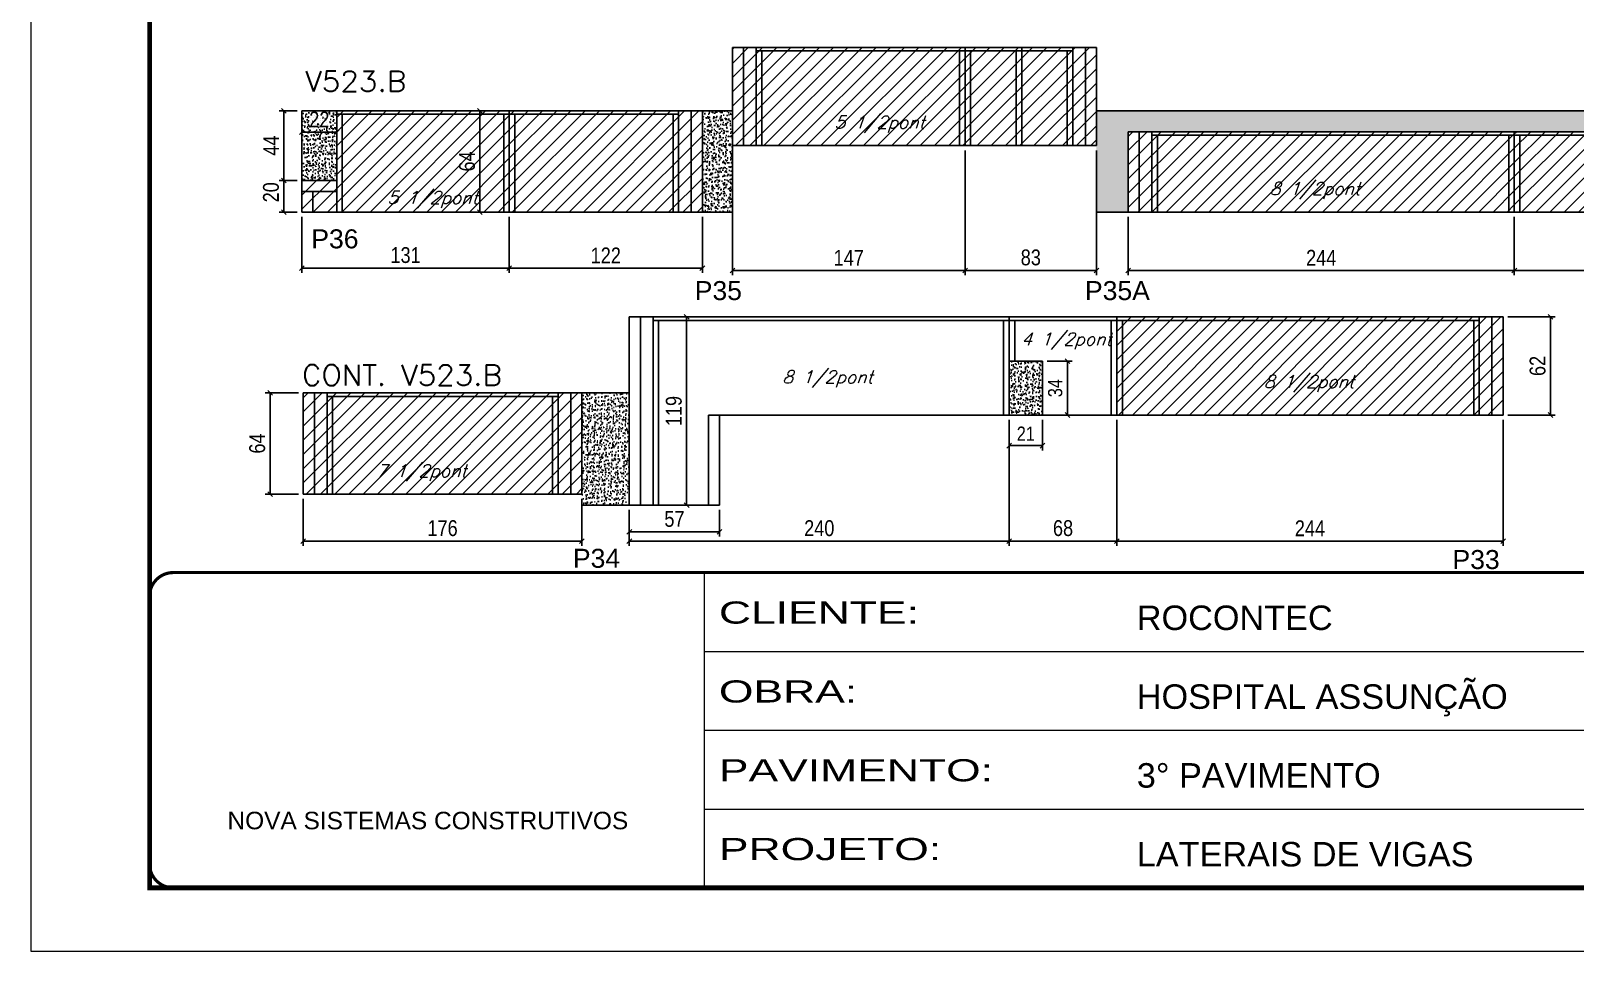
# Model space of a CAD drawing. Extents: x -21493 to -15213, y -12134 to 11887.
# Drawn here: x -19895 to -18919, y 3946 to 4527 of the extents above; entities that cross this region are included whole.
import ezdxf

# ---------------------------------------------------------------- set-up
doc = ezdxf.new("R2010")
doc.units = 0
doc.linetypes.add('CONTINUO', pattern=[0])
doc.linetypes.add('DASHED', pattern=[0.75, 0.5, -0.25])
for name, color, linetype in [('5', 5, 'Continuous'), ('COTA', 241, 'Continuous'), ('Painéis', 200, 'Continuous'), ('Reaproveitamento', 251, 'Continuous'), ('SARR_2.2x7', 40, 'Continuous'), ('SARR_3.5x7', 81, 'Continuous'), ('texto', 7, 'Continuous')]:
    doc.layers.add(name, color=color, linetype=linetype)
for name, color, linetype, lineweight in [('Folhas', 255, 'Continuous', 9), ('SARRAFO DE PRESSAO', 251, 'DASHED', 9), ('Texto Seção', 7, 'Continuous', 15)]:
    doc.layers.add(name, color=color, linetype=linetype, lineweight=lineweight)
doc.styles.add('ARIAL', font='arial.ttf')
doc.styles.add('COTA TECNICA', font='techl___.ttf', dxfattribs={"height": 10})
doc.styles.add('COTA TECNICA-50', font='techl___.ttf', dxfattribs={"height": 9})
doc.styles.add('REGUA-120', font='ROMANS.shx', dxfattribs={"height": 15})
doc.styles.add('Romans', font='romans.shx')
doc.styles.get("Standard").update_dxf_attribs({"font": 'arial.ttf'})
doc.styles.add('Tecnologia', font='')
doc.styles.get('Tecnologia').set_extended_font_data('Forgotten Futurist')
doc.dimstyles.new('COTA PAINEL-50', dxfattribs={"dimtxt": 9, "dimasz": 3, "dimexe": 3, "dimexo": 3, "dimgap": 3, "dimtad": 1, "dimdec": 1, "dimzin": 12, "dimdsep": 46, "dimtxsty": 'COTA TECNICA-50', "dimblk1": 'OBLIQUE', "dimblk2": 'OBLIQUE', "dimsah": 1, "dimcen": 0.9, "dimclrd": 4, "dimclre": 4, "dimclrt": 240, "dimadec": 1, "dimazin": 3, "dimtfac": 1, "dimtdec": 1, "dimtmove": 0, "dimatfit": 3, "dimfxl": 1, "dimtolj": 1, "dimtzin": 12, "dimarcsym": 0})
doc.dimstyles.new('PAINEL', dxfattribs={"dimtxt": 10, "dimasz": 3, "dimexe": 3, "dimexo": 3, "dimgap": 3, "dimtad": 1, "dimdec": 1, "dimzin": 12, "dimdsep": 46, "dimtxsty": 'COTA TECNICA', "dimblk1": 'OBLIQUE', "dimblk2": 'OBLIQUE', "dimsah": 1, "dimcen": 0.9, "dimclrd": 4, "dimclre": 4, "dimclrt": 240, "dimadec": 1, "dimazin": 3, "dimtfac": 1, "dimtdec": 1, "dimtmove": 0, "dimatfit": 3, "dimfxl": 1, "dimtolj": 1, "dimtzin": 12, "dimarcsym": 0})
pattern_1 = [(50, (-157000.1587, -26036.6116), (5.46554007, -0.47817257), [0.5715, -6.2865]), (355, (-157000.1587, -26036.6116), (-1.05730264, 5.73170536), [0.4572, -5.02921753]), (100.4514447, (-156999.703, -26036.6514), (4.40823741, 5.25353256), [0.48570026, -5.34270734]), (46.1842, (-157000.159, -26035.0876), (8.13237123, -1.26126984), [0.85725, -9.42975]), (96.6355576, (-156999.481, -26035.193), (7.122124, 7.42278374), [0.7285507, -8.01406824]), (351.184151, (-157000.159, -26035.0876), (7.122124, 7.42278374), [0.685799, -7.54379196]), (21, (-156999.3967, -26035.4686), (4.54843174, -3.06795595), [0.5715, -6.2865]), (326, (-156999.3967, -26035.4686), (1.85406085, 5.52563898), [0.4572, -5.0292]), (71.451445, (-156999.0177, -26035.724), (6.40249258, 2.45768307), [0.48570026, -5.34269813]), (37.5, (-157000.1587, -26036.6116), (0.092658098, 2.536651166), [0, -4.96824, 0, -5.1054, 0, -5.04825]), (7.5, (-157000.1587, -26036.6116), (2.004589875, 3.005417245), [0, -2.91084, 0, -4.85394, 0, -1.92405]), (327.5, (-157001.858, -26036.6116), (4.067717855, -0.17186232), [0, -1.905, 0, -5.9436, 0, -7.8867]), (317.5, (-157002.62, -26036.6116), (4.44387544, 0.76279473), [0, -2.4765, 0, -3.94716, 0, -5.6007])]
pattern_2 = [(45, (-161834.794, -27221.358), (-4.49012806, 4.49012806), [])]

# ---------------------------------------------------------------- blocks, each defined once
blk = doc.blocks.new('_Oblique')
at = {"color": 0, "linetype": 'ByBlock', "lineweight": -2}
blk.add_line((-0.5, -0.5), (0.5, 0.5), dxfattribs=at)
blk = doc.blocks.new('*D246')
at = {"layer": 'COTA', "color": 4, "linetype": 'ByBlock', "lineweight": -2, "transparency": 16777216}
for p, q in [((-19723.69, 4409.85), (-19723.69, 4374.38)), ((-19592.69, 4409.85), (-19592.69, 4374.38)), ((-19723.69, 4377.38), (-19592.69, 4377.38))]:
    blk.add_line(p, q, dxfattribs=at)
at = {"layer": 'Defpoints', "color": 0, "linetype": 'ByBlock', "transparency": 16777216}
for p in [(-19723.69, 4412.85), (-19592.69, 4412.85), (-19592.69, 4377.38)]:
    blk.add_point(p, dxfattribs=at)
at = {"layer": 'COTA', "color": 4, "linetype": 'ByBlock', "lineweight": -2, "transparency": 16777216, "xscale": 3, "yscale": 3, "zscale": 3, "rotation": 180}
blk.add_blockref('_Oblique', (-19723.69, 4377.38), dxfattribs=at)
at = {"layer": 'COTA', "color": 4, "linetype": 'ByBlock', "lineweight": -2, "transparency": 16777216, "xscale": 3, "yscale": 3, "zscale": 3}
blk.add_blockref('_Oblique', (-19592.69, 4377.38), dxfattribs=at)
at = {"layer": 'COTA', "color": 240, "linetype": 'ByBlock', "transparency": 16777216, "insert": (-19658.19, 4385.6), "char_height": 10, "attachment_point": 5, "style": 'COTA TECNICA'}
blk.add_mtext('\\A1;131', dxfattribs=at)
blk = doc.blocks.new('*D247')
at = {"layer": 'COTA', "color": 4, "linetype": 'ByBlock', "lineweight": -2, "transparency": 16777216}
for p, q in [((-19592.69, 4409.85), (-19592.69, 4374.38)), ((-19470.69, 4409.85), (-19470.69, 4374.38)), ((-19592.69, 4377.38), (-19470.69, 4377.38))]:
    blk.add_line(p, q, dxfattribs=at)
at = {"layer": 'Defpoints', "color": 0, "linetype": 'ByBlock', "transparency": 16777216}
for p in [(-19592.69, 4412.85), (-19470.69, 4412.85), (-19470.69, 4377.38)]:
    blk.add_point(p, dxfattribs=at)
at = {"layer": 'COTA', "color": 4, "linetype": 'ByBlock', "lineweight": -2, "transparency": 16777216, "xscale": 3, "yscale": 3, "zscale": 3, "rotation": 180}
blk.add_blockref('_Oblique', (-19592.69, 4377.38), dxfattribs=at)
at = {"layer": 'COTA', "color": 4, "linetype": 'ByBlock', "lineweight": -2, "transparency": 16777216, "xscale": 3, "yscale": 3, "zscale": 3}
blk.add_blockref('_Oblique', (-19470.69, 4377.38), dxfattribs=at)
at = {"layer": 'COTA', "color": 240, "linetype": 'ByBlock', "transparency": 16777216, "insert": (-19531.69, 4385.44), "char_height": 10, "attachment_point": 5, "style": 'COTA TECNICA'}
blk.add_mtext('\\A1;122', dxfattribs=at)
blk = doc.blocks.new('*D248')
at = {"layer": 'COTA', "color": 4, "linetype": 'ByBlock', "lineweight": -2, "transparency": 16777216}
for p, q in [((-19451.69, 4451.85), (-19451.69, 4372.88)), ((-19304.69, 4451.85), (-19304.69, 4372.88)), ((-19451.69, 4375.88), (-19304.69, 4375.88))]:
    blk.add_line(p, q, dxfattribs=at)
at = {"layer": 'Defpoints', "color": 0, "linetype": 'ByBlock', "transparency": 16777216}
for p in [(-19451.69, 4454.85), (-19304.69, 4454.85), (-19304.69, 4375.88)]:
    blk.add_point(p, dxfattribs=at)
at = {"layer": 'COTA', "color": 4, "linetype": 'ByBlock', "lineweight": -2, "transparency": 16777216, "xscale": 3, "yscale": 3, "zscale": 3, "rotation": 180}
blk.add_blockref('_Oblique', (-19451.69, 4375.88), dxfattribs=at)
at = {"layer": 'COTA', "color": 4, "linetype": 'ByBlock', "lineweight": -2, "transparency": 16777216, "xscale": 3, "yscale": 3, "zscale": 3}
blk.add_blockref('_Oblique', (-19304.69, 4375.88), dxfattribs=at)
at = {"layer": 'COTA', "color": 240, "linetype": 'ByBlock', "transparency": 16777216, "insert": (-19378.19, 4383.95), "char_height": 10, "attachment_point": 5, "style": 'COTA TECNICA'}
blk.add_mtext('\\A1;147', dxfattribs=at)
blk = doc.blocks.new('*D249')
at = {"layer": 'COTA', "color": 4, "linetype": 'ByBlock', "lineweight": -2, "transparency": 16777216}
for p, q in [((-19304.69, 4451.85), (-19304.69, 4372.88)), ((-19221.69, 4451.85), (-19221.69, 4372.88)), ((-19304.69, 4375.88), (-19221.69, 4375.88))]:
    blk.add_line(p, q, dxfattribs=at)
at = {"layer": 'Defpoints', "color": 0, "linetype": 'ByBlock', "transparency": 16777216}
for p in [(-19304.69, 4454.85), (-19221.69, 4454.85), (-19221.69, 4375.88)]:
    blk.add_point(p, dxfattribs=at)
at = {"layer": 'COTA', "color": 4, "linetype": 'ByBlock', "lineweight": -2, "transparency": 16777216, "xscale": 3, "yscale": 3, "zscale": 3, "rotation": 180}
blk.add_blockref('_Oblique', (-19304.69, 4375.88), dxfattribs=at)
at = {"layer": 'COTA', "color": 4, "linetype": 'ByBlock', "lineweight": -2, "transparency": 16777216, "xscale": 3, "yscale": 3, "zscale": 3}
blk.add_blockref('_Oblique', (-19221.69, 4375.88), dxfattribs=at)
at = {"layer": 'COTA', "color": 240, "linetype": 'ByBlock', "transparency": 16777216, "insert": (-19263.19, 4384.12), "char_height": 10, "attachment_point": 5, "style": 'COTA TECNICA'}
blk.add_mtext('\\A1;83', dxfattribs=at)
blk = doc.blocks.new('*D250')
at = {"layer": 'COTA', "color": 4, "linetype": 'ByBlock', "lineweight": -2, "transparency": 16777216}
for p, q in [((-19201.69, 4409.85), (-19201.69, 4372.88)), ((-18957.69, 4409.85), (-18957.69, 4372.88)), ((-19201.69, 4375.88), (-18957.69, 4375.88))]:
    blk.add_line(p, q, dxfattribs=at)
at = {"layer": 'Defpoints', "color": 0, "linetype": 'ByBlock', "transparency": 16777216}
for p in [(-19201.69, 4412.85), (-18957.69, 4412.85), (-18957.69, 4375.88)]:
    blk.add_point(p, dxfattribs=at)
at = {"layer": 'COTA', "color": 4, "linetype": 'ByBlock', "lineweight": -2, "transparency": 16777216, "xscale": 3, "yscale": 3, "zscale": 3, "rotation": 180}
blk.add_blockref('_Oblique', (-19201.69, 4375.88), dxfattribs=at)
at = {"layer": 'COTA', "color": 4, "linetype": 'ByBlock', "lineweight": -2, "transparency": 16777216, "xscale": 3, "yscale": 3, "zscale": 3}
blk.add_blockref('_Oblique', (-18957.69, 4375.88), dxfattribs=at)
at = {"layer": 'COTA', "color": 240, "linetype": 'ByBlock', "transparency": 16777216, "insert": (-19079.69, 4383.95), "char_height": 10, "attachment_point": 5, "style": 'COTA TECNICA'}
blk.add_mtext('\\A1;244', dxfattribs=at)
blk = doc.blocks.new('*D251')
at = {"layer": 'COTA', "color": 4, "linetype": 'ByBlock', "lineweight": -2, "transparency": 16777216}
for p, q in [((-18957.69, 4409.85), (-18957.69, 4372.88)), ((-18826.69, 4409.85), (-18826.69, 4372.88)), ((-18957.69, 4375.88), (-18826.69, 4375.88))]:
    blk.add_line(p, q, dxfattribs=at)
at = {"layer": 'Defpoints', "color": 0, "linetype": 'ByBlock', "transparency": 16777216}
for p in [(-18957.69, 4412.85), (-18826.69, 4412.85), (-18826.69, 4375.88)]:
    blk.add_point(p, dxfattribs=at)
at = {"layer": 'COTA', "color": 4, "linetype": 'ByBlock', "lineweight": -2, "transparency": 16777216, "xscale": 3, "yscale": 3, "zscale": 3, "rotation": 180}
blk.add_blockref('_Oblique', (-18957.69, 4375.88), dxfattribs=at)
at = {"layer": 'COTA', "color": 4, "linetype": 'ByBlock', "lineweight": -2, "transparency": 16777216, "xscale": 3, "yscale": 3, "zscale": 3}
blk.add_blockref('_Oblique', (-18826.69, 4375.88), dxfattribs=at)
at = {"layer": 'COTA', "color": 240, "linetype": 'ByBlock', "transparency": 16777216, "insert": (-18892.19, 4384.1), "char_height": 10, "attachment_point": 5, "style": 'COTA TECNICA'}
blk.add_mtext('\\A1;131', dxfattribs=at)
blk = doc.blocks.new('*D259')
at = {"layer": 'COTA', "color": 4, "linetype": 'ByBlock', "lineweight": -2, "transparency": 16777216}
for p, q in [((-19726.69, 4432.85), (-19738.07, 4432.85)), ((-19735.07, 4412.85), (-19735.07, 4432.85)), ((-19726.69, 4412.85), (-19738.07, 4412.85))]:
    blk.add_line(p, q, dxfattribs=at)
at = {"layer": 'Defpoints', "color": 0, "linetype": 'ByBlock', "transparency": 16777216}
for p in [(-19735.07, 4432.85), (-19723.69, 4432.85), (-19723.69, 4412.85)]:
    blk.add_point(p, dxfattribs=at)
at = {"layer": 'COTA', "color": 4, "linetype": 'ByBlock', "lineweight": -2, "transparency": 16777216, "xscale": 3, "yscale": 3, "zscale": 3}
for p, rotation in [((-19735.07, 4432.85), 90), ((-19735.07, 4412.85), 270)]:
    blk.add_blockref('_Oblique', p, dxfattribs=dict(at, rotation=rotation))
at = {"layer": 'COTA', "color": 240, "linetype": 'ByBlock', "transparency": 16777216, "insert": (-19743.18, 4425.35), "char_height": 10, "attachment_point": 5, "rotation": 90, "style": 'COTA TECNICA'}
blk.add_mtext('\\A1;20', dxfattribs=at)
blk = doc.blocks.new('*D260')
at = {"layer": 'COTA', "color": 4, "linetype": 'ByBlock', "lineweight": -2, "transparency": 16777216}
for p, q in [((-19726.69, 4476.85), (-19738.07, 4476.85)), ((-19735.07, 4432.85), (-19735.07, 4476.85)), ((-19726.69, 4432.85), (-19738.07, 4432.85))]:
    blk.add_line(p, q, dxfattribs=at)
at = {"layer": 'Defpoints', "color": 0, "linetype": 'ByBlock', "transparency": 16777216}
for p in [(-19735.07, 4476.85), (-19723.69, 4476.85), (-19723.69, 4432.85)]:
    blk.add_point(p, dxfattribs=at)
at = {"layer": 'COTA', "color": 4, "linetype": 'ByBlock', "lineweight": -2, "transparency": 16777216, "xscale": 3, "yscale": 3, "zscale": 3}
for p, rotation in [((-19735.07, 4476.85), 90), ((-19735.07, 4432.85), 270)]:
    blk.add_blockref('_Oblique', p, dxfattribs=dict(at, rotation=rotation))
at = {"layer": 'COTA', "color": 240, "linetype": 'ByBlock', "transparency": 16777216, "insert": (-19743.15, 4454.85), "char_height": 10, "attachment_point": 5, "rotation": 90, "style": 'COTA TECNICA'}
blk.add_mtext('\\A1;44', dxfattribs=at)
blk = doc.blocks.new('*D261')
at = {"layer": 'COTA', "color": 4, "linetype": 'ByBlock', "lineweight": -2, "transparency": 16777216}
for p, q in [((-18961.82, 4346.58), (-18931.85, 4346.58)), ((-18934.85, 4284.58), (-18934.85, 4346.58)), ((-18961.82, 4284.58), (-18931.85, 4284.58))]:
    blk.add_line(p, q, dxfattribs=at)
at = {"layer": 'Defpoints', "color": 0, "linetype": 'ByBlock', "transparency": 16777216}
for p in [(-18964.82, 4346.58), (-18934.85, 4346.58), (-18964.82, 4284.58)]:
    blk.add_point(p, dxfattribs=at)
at = {"layer": 'COTA', "color": 4, "linetype": 'ByBlock', "lineweight": -2, "transparency": 16777216, "xscale": 3, "yscale": 3, "zscale": 3}
for p, rotation in [((-18934.85, 4346.58), 90), ((-18934.85, 4284.58), 270)]:
    blk.add_blockref('_Oblique', p, dxfattribs=dict(at, rotation=rotation))
at = {"layer": 'COTA', "color": 240, "linetype": 'ByBlock', "transparency": 16777216, "insert": (-18942.95, 4315.58), "char_height": 10, "attachment_point": 5, "rotation": 90, "style": 'COTA TECNICA'}
blk.add_mtext('\\A1;62', dxfattribs=at)
blk = doc.blocks.new('*D263')
at = {"layer": 'COTA', "color": 4, "lineweight": -2, "transparency": 16777216}
for p, q in [((-19722.82, 4231.58), (-19722.82, 4201.92)), ((-19546.82, 4231.58), (-19546.82, 4201.92)), ((-19722.82, 4204.92), (-19546.82, 4204.92))]:
    blk.add_line(p, q, dxfattribs=at)
at = {"layer": 'Defpoints', "color": 0, "transparency": 16777216}
for p in [(-19722.82, 4234.58), (-19546.82, 4234.58), (-19546.82, 4204.92)]:
    blk.add_point(p, dxfattribs=at)
at = {"layer": 'COTA', "color": 4, "lineweight": -2, "transparency": 16777216, "xscale": 3, "yscale": 3, "zscale": 3, "rotation": 180}
blk.add_blockref('_Oblique', (-19722.82, 4204.92), dxfattribs=at)
at = {"layer": 'COTA', "color": 4, "lineweight": -2, "transparency": 16777216, "xscale": 3, "yscale": 3, "zscale": 3}
blk.add_blockref('_Oblique', (-19546.82, 4204.92), dxfattribs=at)
at = {"layer": 'COTA', "color": 240, "transparency": 16777216, "insert": (-19634.82, 4213.03), "char_height": 10, "attachment_point": 5, "style": 'COTA TECNICA'}
blk.add_mtext('\\A1;176', dxfattribs=at)
blk = doc.blocks.new('*D846')
at = {"layer": 'COTA', "color": 4, "lineweight": -2, "ltscale": 25, "transparency": 16777216}
for p, q in [((-19723.69, 4473.85), (-19723.69, 4460.36)), ((-19701.69, 4473.85), (-19701.69, 4460.36)), ((-19723.69, 4463.36), (-19701.69, 4463.36))]:
    blk.add_line(p, q, dxfattribs=at)
at = {"layer": 'Defpoints', "color": 0, "ltscale": 25, "transparency": 16777216}
for p in [(-19723.69, 4476.85), (-19701.69, 4476.85), (-19701.69, 4463.36)]:
    blk.add_point(p, dxfattribs=at)
at = {"layer": 'COTA', "color": 4, "lineweight": -2, "ltscale": 25, "transparency": 16777216, "xscale": 3, "yscale": 3, "zscale": 3, "rotation": 180}
blk.add_blockref('_Oblique', (-19723.69, 4463.36), dxfattribs=at)
at = {"layer": 'COTA', "color": 4, "lineweight": -2, "ltscale": 25, "transparency": 16777216, "xscale": 3, "yscale": 3, "zscale": 3}
blk.add_blockref('_Oblique', (-19701.69, 4463.36), dxfattribs=at)
at = {"layer": 'COTA', "color": 240, "ltscale": 25, "transparency": 16777216, "insert": (-19712.69, 4471.36), "char_height": 10, "attachment_point": 5, "style": 'COTA TECNICA'}
blk.add_mtext('\\A1;22', dxfattribs=at)
blk = doc.blocks.new('*D847')
at = {"layer": 'COTA', "color": 4, "lineweight": -2, "ltscale": 25, "transparency": 16777216}
for p, q in [((-19595.69, 4476.85), (-19614.21, 4476.85)), ((-19611.21, 4476.85), (-19611.21, 4412.85)), ((-19595.69, 4412.85), (-19614.21, 4412.85))]:
    blk.add_line(p, q, dxfattribs=at)
at = {"layer": 'Defpoints', "color": 0, "ltscale": 25, "transparency": 16777216}
for p in [(-19592.69, 4476.85), (-19611.21, 4412.85), (-19592.69, 4412.85)]:
    blk.add_point(p, dxfattribs=at)
at = {"layer": 'COTA', "color": 4, "lineweight": -2, "ltscale": 25, "transparency": 16777216, "xscale": 3, "yscale": 3, "zscale": 3}
for p, rotation in [((-19611.21, 4476.85), 90), ((-19611.21, 4412.85), 270)]:
    blk.add_blockref('_Oblique', p, dxfattribs=dict(at, rotation=rotation))
at = {"layer": 'COTA', "color": 240, "ltscale": 25, "transparency": 16777216, "insert": (-19619.31, 4444.85), "char_height": 10, "attachment_point": 5, "rotation": 90, "style": 'COTA TECNICA'}
blk.add_mtext('\\A1;64', dxfattribs=at)
blk = doc.blocks.new('*D848')
at = {"layer": 'COTA', "color": 4, "lineweight": -2, "ltscale": 25, "transparency": 16777216}
for p, q in [((-19725.82, 4298.58), (-19746.79, 4298.58)), ((-19743.79, 4234.58), (-19743.79, 4298.58)), ((-19725.82, 4234.58), (-19746.79, 4234.58))]:
    blk.add_line(p, q, dxfattribs=at)
at = {"layer": 'Defpoints', "color": 0, "ltscale": 25, "transparency": 16777216}
for p in [(-19743.79, 4298.58), (-19722.82, 4298.58), (-19722.82, 4234.58)]:
    blk.add_point(p, dxfattribs=at)
at = {"layer": 'COTA', "color": 4, "lineweight": -2, "ltscale": 25, "transparency": 16777216, "xscale": 3, "yscale": 3, "zscale": 3}
for p, rotation in [((-19743.79, 4298.58), 90), ((-19743.79, 4234.58), 270)]:
    blk.add_blockref('_Oblique', p, dxfattribs=dict(at, rotation=rotation))
at = {"layer": 'COTA', "color": 240, "ltscale": 25, "transparency": 16777216, "insert": (-19751.89, 4266.58), "char_height": 10, "attachment_point": 5, "rotation": 90, "style": 'COTA TECNICA'}
blk.add_mtext('\\A1;64', dxfattribs=at)
blk = doc.blocks.new('*D849')
at = {"layer": 'COTA', "color": 4, "lineweight": -2, "ltscale": 25, "transparency": 16777216}
for p, q in [((-19276.82, 4281.58), (-19276.82, 4201.92)), ((-19516.82, 4224.58), (-19516.82, 4201.92)), ((-19516.82, 4204.92), (-19276.82, 4204.92))]:
    blk.add_line(p, q, dxfattribs=at)
at = {"layer": 'Defpoints', "color": 0, "ltscale": 25, "transparency": 16777216}
for p in [(-19276.82, 4284.58), (-19516.82, 4227.58), (-19276.82, 4204.92)]:
    blk.add_point(p, dxfattribs=at)
at = {"layer": 'COTA', "color": 4, "lineweight": -2, "ltscale": 25, "transparency": 16777216, "xscale": 3, "yscale": 3, "zscale": 3, "rotation": 180}
blk.add_blockref('_Oblique', (-19516.82, 4204.92), dxfattribs=at)
at = {"layer": 'COTA', "color": 4, "lineweight": -2, "ltscale": 25, "transparency": 16777216, "xscale": 3, "yscale": 3, "zscale": 3}
blk.add_blockref('_Oblique', (-19276.82, 4204.92), dxfattribs=at)
at = {"layer": 'COTA', "color": 240, "ltscale": 25, "transparency": 16777216, "insert": (-19396.82, 4213.03), "char_height": 10, "attachment_point": 5, "style": 'COTA TECNICA'}
blk.add_mtext('\\A1;240', dxfattribs=at)
blk = doc.blocks.new('*D850')
at = {"layer": 'COTA', "color": 4, "lineweight": -2, "ltscale": 25, "transparency": 16777216}
for p, q in [((-19276.82, 4281.58), (-19276.82, 4201.92)), ((-19208.82, 4281.58), (-19208.82, 4201.92)), ((-19276.82, 4204.92), (-19208.82, 4204.92))]:
    blk.add_line(p, q, dxfattribs=at)
at = {"layer": 'Defpoints', "color": 0, "ltscale": 25, "transparency": 16777216}
for p in [(-19276.82, 4284.58), (-19208.82, 4284.58), (-19208.82, 4204.92)]:
    blk.add_point(p, dxfattribs=at)
at = {"layer": 'COTA', "color": 4, "lineweight": -2, "ltscale": 25, "transparency": 16777216, "xscale": 3, "yscale": 3, "zscale": 3, "rotation": 180}
blk.add_blockref('_Oblique', (-19276.82, 4204.92), dxfattribs=at)
at = {"layer": 'COTA', "color": 4, "lineweight": -2, "ltscale": 25, "transparency": 16777216, "xscale": 3, "yscale": 3, "zscale": 3}
blk.add_blockref('_Oblique', (-19208.82, 4204.92), dxfattribs=at)
at = {"layer": 'COTA', "color": 240, "ltscale": 25, "transparency": 16777216, "insert": (-19242.82, 4213.05), "char_height": 10, "attachment_point": 5, "style": 'COTA TECNICA'}
blk.add_mtext('\\A1;68', dxfattribs=at)
blk = doc.blocks.new('*D851')
at = {"layer": 'COTA', "color": 4, "lineweight": -2, "ltscale": 25, "transparency": 16777216}
for p, q in [((-19208.82, 4281.58), (-19208.82, 4201.92)), ((-18964.82, 4281.58), (-18964.82, 4201.92)), ((-19208.82, 4204.92), (-18964.82, 4204.92))]:
    blk.add_line(p, q, dxfattribs=at)
at = {"layer": 'Defpoints', "color": 0, "ltscale": 25, "transparency": 16777216}
for p in [(-19208.82, 4284.58), (-18964.82, 4284.58), (-18964.82, 4204.92)]:
    blk.add_point(p, dxfattribs=at)
at = {"layer": 'COTA', "color": 4, "lineweight": -2, "ltscale": 25, "transparency": 16777216, "xscale": 3, "yscale": 3, "zscale": 3, "rotation": 180}
blk.add_blockref('_Oblique', (-19208.82, 4204.92), dxfattribs=at)
at = {"layer": 'COTA', "color": 4, "lineweight": -2, "ltscale": 25, "transparency": 16777216, "xscale": 3, "yscale": 3, "zscale": 3}
blk.add_blockref('_Oblique', (-18964.82, 4204.92), dxfattribs=at)
at = {"layer": 'COTA', "color": 240, "ltscale": 25, "transparency": 16777216, "insert": (-19086.82, 4213), "char_height": 10, "attachment_point": 5, "style": 'COTA TECNICA'}
blk.add_mtext('\\A1;244', dxfattribs=at)
blk = doc.blocks.new('*D852')
at = {"layer": 'COTA', "color": 4, "lineweight": -2, "ltscale": 25, "transparency": 16777216}
for p, q in [((-19516.82, 4224.58), (-19516.82, 4207.75)), ((-19459.82, 4224.58), (-19459.82, 4207.75)), ((-19516.82, 4210.75), (-19459.82, 4210.75))]:
    blk.add_line(p, q, dxfattribs=at)
at = {"layer": 'Defpoints', "color": 0, "ltscale": 25, "transparency": 16777216}
for p in [(-19516.82, 4227.58), (-19459.82, 4227.58), (-19459.82, 4210.75)]:
    blk.add_point(p, dxfattribs=at)
at = {"layer": 'COTA', "color": 4, "lineweight": -2, "ltscale": 25, "transparency": 16777216, "xscale": 3, "yscale": 3, "zscale": 3, "rotation": 180}
blk.add_blockref('_Oblique', (-19516.82, 4210.75), dxfattribs=at)
at = {"layer": 'COTA', "color": 4, "lineweight": -2, "ltscale": 25, "transparency": 16777216, "xscale": 3, "yscale": 3, "zscale": 3}
blk.add_blockref('_Oblique', (-19459.82, 4210.75), dxfattribs=at)
at = {"layer": 'COTA', "color": 240, "ltscale": 25, "transparency": 16777216, "insert": (-19488.32, 4218.86), "char_height": 10, "attachment_point": 5, "style": 'COTA TECNICA'}
blk.add_mtext('\\A1;57', dxfattribs=at)
blk = doc.blocks.new('*D853')
at = {"layer": 'COTA', "color": 4, "lineweight": -2, "ltscale": 25, "transparency": 16777216}
for p, q in [((-19485.32, 4346.58), (-19477.6, 4346.58)), ((-19480.6, 4227.58), (-19480.6, 4346.58)), ((-19485.32, 4227.58), (-19477.6, 4227.58))]:
    blk.add_line(p, q, dxfattribs=at)
at = {"layer": 'Defpoints', "color": 0, "ltscale": 25, "transparency": 16777216}
for p in [(-19488.32, 4346.58), (-19480.6, 4346.58), (-19488.32, 4227.58)]:
    blk.add_point(p, dxfattribs=at)
at = {"layer": 'COTA', "color": 4, "lineweight": -2, "ltscale": 25, "transparency": 16777216, "xscale": 3, "yscale": 3, "zscale": 3}
for p, rotation in [((-19480.6, 4346.58), 90), ((-19480.6, 4227.58), 270)]:
    blk.add_blockref('_Oblique', p, dxfattribs=dict(at, rotation=rotation))
at = {"layer": 'COTA', "color": 240, "ltscale": 25, "transparency": 16777216, "insert": (-19488.69, 4287.08), "char_height": 10, "attachment_point": 5, "rotation": 90, "style": 'COTA TECNICA'}
blk.add_mtext('\\A1;119', dxfattribs=at)
blk = doc.blocks.new('9999999999')
at = {"color": 30, "linetype": 'CONTINUO'}
for p, q in [((98564.56, 34230.21), (98564.56, 34429.45)), ((98564.56, 34379.64), (99583.98, 34379.64)), ((98564.56, 34329.83), (99487.98, 34329.83)), ((98564.56, 34280.02), (99487.98, 34280.02))]:
    blk.add_line(p, q, dxfattribs=at)
at = {"color": 30, "linetype": 'CONTINUO', "const_width": 2}
blk.add_lwpolyline([(99583.98, 34230.21), (99583.98, 34414.45, 0.414214), (99568.98, 34429.45), (98228.98, 34429.45, 0.414214), (98213.98, 34414.45), (98213.98, 34245.21, 0.414214), (98228.98, 34230.21), (99583.98, 34230.21)], format="xyb", dxfattribs=at)
at = {"layer": 'Folhas'}
blk.add_lwpolyline([(98138.98, 34190.21), (99623.98, 34190.21), (99623.98, 35240.21), (98138.98, 35240.21)], close=True, dxfattribs=at)
at = {"layer": 'Folhas', "color": 30, "const_width": 3}
blk.add_lwpolyline([(98213.98, 34230.21), (99583.98, 34230.21), (99583.98, 35200.21), (98213.98, 35200.21)], close=True, dxfattribs=at)
at = {"color": 7, "linetype": 'Continuous', "ltscale": 5, "style": 'ARIAL'}
for s, height, p in [('ROCONTEC', 15.483, (98837.68, 34393.13)), ('HOSPITAL ASSUNÇÃO', 15.4829, (98837.68, 34343.32)), ('3° PAVIMENTO', 15.4829, (98837.68, 34293.51)), ('NOVA SISTEMAS CONSTRUTIVOS', 11.0592, (98263.19, 34267.21)), ('LATERAIS DE VIGAS', 15.4829, (98837.68, 34243.7))]:
    blk.add_text(s, height=height, dxfattribs=at).set_placement(p)
at = {"layer": 'Folhas', "color": 7, "style": 'Tecnologia', "width": 1.5}
for s, p in [('CLIENTE:', (98573.65, 34397.17)), ('OBRA:', (98573.65, 34347.31)), ('PAVIMENTO:', (98573.65, 34297.5)), ('PROJETO:', (98573.65, 34247.69))]:
    blk.add_text(s, height=14, dxfattribs=at).set_placement(p)
blk = doc.blocks.new('*D1887')
at = {"layer": 'COTA', "color": 4, "lineweight": -2, "transparency": 16777216}
for p, q in [((-19252.82, 4318.58), (-19237.01, 4318.58)), ((-19240.01, 4318.58), (-19240.01, 4284.58)), ((-19252.82, 4284.58), (-19237.01, 4284.58))]:
    blk.add_line(p, q, dxfattribs=at)
at = {"layer": 'Defpoints', "color": 0, "transparency": 16777216}
for p in [(-19255.82, 4318.58), (-19255.82, 4284.58), (-19240.01, 4284.58)]:
    blk.add_point(p, dxfattribs=at)
at = {"layer": 'COTA', "color": 4, "lineweight": -2, "transparency": 16777216, "xscale": 3, "yscale": 3, "zscale": 3}
for p, rotation in [((-19240.01, 4318.58), 90), ((-19240.01, 4284.58), 270)]:
    blk.add_blockref('_Oblique', p, dxfattribs=dict(at, rotation=rotation))
at = {"layer": 'COTA', "color": 240, "transparency": 16777216, "insert": (-19247.71, 4301.58), "char_height": 9, "attachment_point": 5, "rotation": 90, "style": 'COTA TECNICA-50'}
blk.add_mtext('\\A1;34', dxfattribs=at)
blk = doc.blocks.new('*D1889')
at = {"layer": 'COTA', "color": 4, "lineweight": -2, "transparency": 16777216}
for p, q in [((-19276.82, 4281.58), (-19276.82, 4262.24)), ((-19255.82, 4281.58), (-19255.82, 4262.24)), ((-19276.82, 4265.24), (-19255.82, 4265.24))]:
    blk.add_line(p, q, dxfattribs=at)
at = {"layer": 'Defpoints', "color": 0, "transparency": 16777216}
for p in [(-19276.82, 4284.58), (-19255.82, 4284.58), (-19255.82, 4265.24)]:
    blk.add_point(p, dxfattribs=at)
at = {"layer": 'COTA', "color": 4, "lineweight": -2, "transparency": 16777216, "xscale": 3, "yscale": 3, "zscale": 3, "rotation": 180}
blk.add_blockref('_Oblique', (-19276.82, 4265.24), dxfattribs=at)
at = {"layer": 'COTA', "color": 4, "lineweight": -2, "transparency": 16777216, "xscale": 3, "yscale": 3, "zscale": 3}
blk.add_blockref('_Oblique', (-19255.82, 4265.24), dxfattribs=at)
at = {"layer": 'COTA', "color": 240, "transparency": 16777216, "insert": (-19266.32, 4272.8), "char_height": 9, "attachment_point": 5, "style": 'COTA TECNICA-50'}
blk.add_mtext('\\A1;21', dxfattribs=at)

msp = doc.modelspace()

# ---------------------------------------------------------------- hatches: boundary and pattern name
at = {"layer": 'COTA', "linetype": 'ByBlock'}
h = msp.add_hatch(dxfattribs=at)
h.set_pattern_fill('AR-CONC', color=256, scale=0.03)
h.set_pattern_definition(pattern_1)
h.paths.add_polyline_path([(-19723.69, 4432.85), (-19701.69, 4432.85), (-19701.69, 4476.85), (-19723.69, 4476.85)])
h = msp.add_hatch(dxfattribs=at)
h.set_pattern_fill('AR-CONC', color=256, scale=0.03)
h.set_pattern_definition(pattern_1)
h.paths.add_polyline_path([(-19470.69, 4412.85), (-19451.69, 4412.85), (-19451.69, 4476.85), (-19470.69, 4476.85)])
h = msp.add_hatch(dxfattribs=at)
h.set_pattern_fill('AR-CONC', color=256, scale=0.03)
h.set_pattern_definition([(50, (-161834.794, -27221.358), (5.46554007, -0.47817257), [0.5715, -6.2865]), (355, (-161834.794, -27221.358), (-1.05730264, 5.73170536), [0.4572, -5.02921753]), (100.4514447, (-161834.339, -27221.398), (4.40823741, 5.25353256), [0.48570026, -5.34270734]), (46.1842, (-161834.794, -27219.834), (8.13237123, -1.26126984), [0.85725, -9.42975]), (96.6355576, (-161834.1165, -27219.939), (7.12212402, 7.42278374), [0.7285507, -8.01406824]), (351.184151, (-161834.794, -27219.834), (7.122124, 7.42278374), [0.685799, -7.54379196]), (21, (-161834.032, -27220.215), (4.54843174, -3.06795595), [0.5715, -6.2865]), (326, (-161834.032, -27220.215), (1.85406085, 5.52563898), [0.4572, -5.0292]), (71.451445, (-161833.653, -27220.471), (6.40249258, 2.45768307), [0.48570026, -5.34269813]), (37.5, (-161834.7942, -27221.3581), (0.092658098, 2.536651166), [0, -4.96824, 0, -5.1054, 0, -5.04825]), (7.5, (-161834.7942, -27221.358), (2.004589875, 3.005417245), [0, -2.91084, 0, -4.85394, 0, -1.92405]), (327.5, (-161836.4935, -27221.3581), (4.067717855, -0.17186232), [0, -1.905, 0, -5.9436, 0, -7.8867]), (317.5, (-161837.2555, -27221.358), (4.44387544, 0.76279473), [0, -2.4765, 0, -3.94716, 0, -5.6007])])
h.paths.add_polyline_path([(-19201.69, 4463.65), (-18582.69, 4463.65), (-18582.69, 4476.85), (-19221.69, 4476.85), (-19221.69, 4412.85), (-19201.69, 4412.85)])
h = msp.add_hatch(dxfattribs=at)
h.set_pattern_fill('AR-CONC', color=256, scale=0.03)
h.paths.add_polyline_path([(-19255.82, 4318.58), (-19276.82, 4318.58), (-19276.82, 4284.58), (-19255.82, 4284.58)])
h = msp.add_hatch(dxfattribs=at)
h.set_pattern_fill('AR-CONC', color=256, scale=0.03)
h.set_pattern_definition([(50, (-157067.879, -26114.5104), (5.46554007, -0.47817257), [0.5715, -6.2865]), (355, (-157067.879, -26114.5104), (-1.05730264, 5.73170536), [0.4572, -5.02921753]), (100.4514447, (-157067.4234, -26114.55), (4.40823741, 5.25353256), [0.48570026, -5.34270734]), (46.1842, (-157067.879, -26112.9864), (8.13237123, -1.26126984), [0.85725, -9.42975]), (96.6355576, (-157067.201, -26113.0915), (7.122124, 7.42278374), [0.7285507, -8.01406824]), (351.184151, (-157067.879, -26112.986), (7.122124, 7.42278374), [0.685799, -7.54379196]), (21, (-157067.117, -26113.3674), (4.54843174, -3.06795595), [0.5715, -6.2865]), (326, (-157067.117, -26113.3674), (1.85406085, 5.52563898), [0.4572, -5.0292]), (71.451445, (-157066.738, -26113.623), (6.40249258, 2.45768307), [0.48570026, -5.34269813]), (37.5, (-157067.8789, -26114.5104), (0.092658098, 2.536651166), [0, -4.96824, 0, -5.1054, 0, -5.04825]), (7.5, (-157067.879, -26114.5104), (2.004589875, 3.005417245), [0, -2.91084, 0, -4.85394, 0, -1.92405]), (327.5, (-157069.5781, -26114.5104), (4.067717855, -0.17186232), [0, -1.905, 0, -5.9436, 0, -7.8867]), (317.5, (-157070.34, -26114.5104), (4.44387544, 0.76279473), [0, -2.4765, 0, -3.94716, 0, -5.6007])])
h.paths.add_polyline_path([(-19516.82, 4298.58), (-19546.82, 4298.58), (-19546.82, 4239.78), (-19546.82, 4237.79), (-19546.82, 4227.58), (-19516.82, 4227.58)])
at = {"layer": 'Reaproveitamento', "linetype": 'ByBlock'}
h = msp.add_hatch(dxfattribs=at)
h.set_pattern_fill('ANSI31', color=256, scale=2)
h.set_pattern_definition([(45, (-161693.794, -27179.358), (-4.49012806, 4.49012806), [])])
h.paths.add_polyline_path([(-19221.69, 4516.85), (-19451.69, 4516.85), (-19451.69, 4454.85), (-19221.69, 4454.85)])
h = msp.add_hatch(dxfattribs=at)
h.set_pattern_fill('ANSI31', color=256, scale=2)
h.set_pattern_definition(pattern_2)
h.paths.add_polyline_path([(-19592.69, 4412.85), (-19592.69, 4476.85), (-19701.69, 4476.85), (-19701.69, 4432.85), (-19723.69, 4432.85), (-19723.69, 4412.85), (-19701.69, 4412.85)])
h = msp.add_hatch(dxfattribs=at)
h.set_pattern_fill('ANSI31', color=256, scale=2)
h.set_pattern_definition(pattern_2)
h.paths.add_polyline_path([(-19470.69, 4476.85), (-19592.69, 4476.85), (-19592.69, 4412.85), (-19470.69, 4412.85)])
h = msp.add_hatch(dxfattribs=at)
h.set_pattern_fill('ANSI31', color=256, scale=2)
h.set_pattern_definition(pattern_2)
h.paths.add_polyline_path([(-18957.69, 4463.65), (-19201.69, 4463.65), (-19201.69, 4412.85), (-18957.69, 4412.85)])
h = msp.add_hatch(dxfattribs=at)
h.set_pattern_fill('ANSI31', color=256, scale=2)
h.set_pattern_definition(pattern_2)
h.paths.add_polyline_path([(-18822.69, 4463.65), (-18957.69, 4463.65), (-18957.69, 4412.85), (-18822.69, 4412.85)])
h = msp.add_hatch(dxfattribs=at)
h.set_pattern_fill('ANSI31', color=256, scale=2)
h.set_pattern_definition([(45, (-161837.93, -27187.9174), (-4.49012806, 4.49012806), [])])
h.paths.add_polyline_path([(-18964.82, 4284.58), (-18964.82, 4346.58), (-19208.82, 4346.58), (-19208.82, 4284.58)])
h.paths.add_polyline_path([(-19123.82, 4296.41), (-19056.2, 4296.41), (-19050.7, 4312.39), (-19118.32, 4312.39)], flags=24)
h = msp.add_hatch(dxfattribs=at)
h.set_pattern_fill('ANSI31', color=256, scale=2)
h.set_pattern_definition([(45, (-161964.93, -27399.626), (-4.49012806, 4.49012806), [])])
h.paths.add_polyline_path([(-19546.82, 4298.58), (-19722.82, 4298.58), (-19722.82, 4234.58), (-19546.82, 4234.58)])

# ---------------------------------------------------------------- linework, layer by layer
at = {"layer": 'COTA', "linetype": 'ByBlock'}
for p, q in [((-19723.69, 4432.85), (-19723.69, 4476.85)), ((-19701.69, 4476.85), (-19723.69, 4476.85)), ((-19451.69, 4476.85), (-19470.69, 4476.85)), ((-18582.69, 4476.85), (-19221.69, 4476.85)), ((-19451.69, 4412.85), (-19451.69, 4454.85)), ((-19451.69, 4412.85), (-19470.69, 4412.85)), ((-19201.69, 4412.85), (-19221.69, 4412.85)), ((-19516.82, 4298.58), (-19546.82, 4298.58)), ((-19546.82, 4257.78), (-19546.82, 4298.58)), ((-19255.82, 4284.58), (-19276.82, 4284.58)), ((-19546.82, 4234.58), (-19546.82, 4234.58)), ((-19516.82, 4227.58), (-19546.82, 4227.58))]:
    msp.add_line(p, q, dxfattribs=at)
at = {"layer": 'Painéis', "linetype": 'ByBlock'}
for p, q in [((-19221.69, 4516.85), (-19451.69, 4516.85)), ((-19451.69, 4516.85), (-19451.69, 4454.85)), ((-19304.69, 4516.85), (-19304.69, 4454.85)), ((-19221.69, 4516.85), (-19221.69, 4454.85)), ((-19470.69, 4476.85), (-19701.69, 4476.85)), ((-19701.69, 4476.85), (-19701.69, 4432.85)), ((-19592.69, 4476.85), (-19592.69, 4412.85)), ((-19470.69, 4476.85), (-19470.69, 4412.85)), ((-18582.69, 4463.65), (-19201.69, 4463.65)), ((-19201.69, 4463.65), (-19201.69, 4412.85)), ((-18957.69, 4463.65), (-18957.69, 4412.85)), ((-19221.69, 4454.85), (-19451.69, 4454.85)), ((-19701.69, 4432.85), (-19723.69, 4432.85)), ((-19723.69, 4412.85), (-19723.69, 4432.85)), ((-19701.69, 4412.85), (-19723.69, 4412.85)), ((-19470.69, 4412.85), (-19701.69, 4412.85)), ((-18582.69, 4412.85), (-19201.69, 4412.85)), ((-19276.82, 4346.58), (-19516.82, 4346.58)), ((-19516.82, 4227.58), (-19516.82, 4346.58)), ((-19255.82, 4346.58), (-19276.82, 4346.58)), ((-19276.82, 4284.58), (-19276.82, 4346.58)), ((-18964.82, 4346.58), (-19255.82, 4346.58)), ((-19255.82, 4346.58), (-19255.82, 4346.58)), ((-19208.82, 4284.58), (-19208.82, 4346.58)), ((-18964.82, 4284.58), (-18964.82, 4346.58)), ((-19255.82, 4318.58), (-19276.82, 4318.58)), ((-19255.82, 4284.58), (-19255.82, 4318.58)), ((-19546.82, 4298.58), (-19722.82, 4298.58)), ((-19722.82, 4234.58), (-19722.82, 4298.58)), ((-19546.82, 4234.58), (-19546.82, 4298.58)), ((-19459.82, 4227.58), (-19459.82, 4284.58)), ((-19276.82, 4284.58), (-19459.82, 4284.58)), ((-18964.82, 4284.58), (-19255.82, 4284.58)), ((-19546.82, 4234.58), (-19722.82, 4234.58)), ((-19459.82, 4227.58), (-19516.82, 4227.58))]:
    msp.add_line(p, q, dxfattribs=at)
at = {"layer": 'SARR_2.2x7', "linetype": 'Continuous'}
for p, q in [((-19444.69, 4516.85), (-19444.69, 4454.85)), ((-19436.69, 4514.65), (-19436.69, 4516.85)), ((-19236.69, 4514.65), (-19436.69, 4514.65)), ((-19228.69, 4516.85), (-19228.69, 4454.85)), ((-19485.69, 4474.65), (-19701.69, 4474.65)), ((-19477.69, 4476.85), (-19477.69, 4412.85)), ((-19194.71, 4463.65), (-19194.71, 4412.85)), ((-19186.71, 4461.45), (-19186.71, 4463.65)), ((-18597.69, 4461.45), (-19186.71, 4461.45)), ((-19701.69, 4432.85), (-19701.69, 4425.85)), ((-19701.69, 4425.85), (-19723.69, 4425.85)), ((-19716.69, 4425.85), (-19716.69, 4412.85)), ((-19509.82, 4346.58), (-19509.82, 4227.58)), ((-19501.82, 4344.38), (-19276.82, 4344.38)), ((-19276.82, 4344.38), (-18979.82, 4344.38)), ((-18971.82, 4346.58), (-18971.82, 4284.58)), ((-19722.82, 4296.38), (-19722.82, 4298.58)), ((-19715.82, 4234.58), (-19715.82, 4298.58)), ((-19561.82, 4296.38), (-19707.82, 4296.38)), ((-19553.82, 4234.58), (-19553.82, 4298.58)), ((-19466.82, 4227.58), (-19466.82, 4284.58)), ((-19466.82, 4284.58), (-19459.82, 4284.58))]:
    msp.add_line(p, q, dxfattribs=at)
at = {"layer": 'SARR_3.5x7'}
for p, q in [((-19436.69, 4514.65), (-19436.69, 4454.85)), ((-19433.19, 4514.65), (-19433.19, 4454.85)), ((-19308.19, 4514.65), (-19308.19, 4454.85)), ((-19301.19, 4514.65), (-19301.19, 4454.85)), ((-19272.44, 4514.65), (-19272.44, 4454.85)), ((-19268.94, 4516.85), (-19268.94, 4454.85)), ((-19240.19, 4514.65), (-19240.19, 4454.85)), ((-19236.69, 4516.85), (-19236.69, 4454.85)), ((-19701.69, 4476.85), (-19701.69, 4412.85)), ((-19698.19, 4474.65), (-19698.19, 4412.85)), ((-19596.19, 4474.65), (-19596.19, 4412.85)), ((-19589.19, 4474.65), (-19589.19, 4412.85)), ((-19489.19, 4474.65), (-19489.19, 4412.85)), ((-19485.69, 4476.85), (-19485.69, 4412.85)), ((-19186.71, 4461.45), (-19186.71, 4412.85)), ((-19183.21, 4461.45), (-19183.21, 4412.85)), ((-18961.19, 4461.45), (-18961.19, 4412.85)), ((-18954.19, 4461.45), (-18954.19, 4412.85)), ((-19501.82, 4346.58), (-19501.82, 4227.58)), ((-19498.32, 4344.38), (-19498.32, 4227.58)), ((-19280.32, 4344.38), (-19280.32, 4284.58)), ((-19273.32, 4344.38), (-19273.32, 4344.38)), ((-19273.32, 4344.38), (-19273.32, 4318.58)), ((-19273.32, 4344.38), (-19273.32, 4344.38)), ((-19212.32, 4344.38), (-19212.32, 4284.58)), ((-19205.32, 4344.38), (-19205.32, 4284.58)), ((-18983.32, 4344.38), (-18983.32, 4284.58)), ((-18979.82, 4346.58), (-18979.82, 4284.58)), ((-19722.82, 4296.38), (-19722.82, 4234.58)), ((-19707.82, 4234.58), (-19707.82, 4298.58)), ((-19704.32, 4234.58), (-19704.32, 4296.38)), ((-19565.32, 4234.58), (-19565.32, 4296.38)), ((-19561.82, 4234.58), (-19561.82, 4298.58))]:
    msp.add_line(p, q, dxfattribs=at)

# ---------------------------------------------------------------- block references
at = {"layer": 'SARRAFO DE PRESSAO', "color": 6, "linetype": 'ByBlock'}
msp.add_blockref('9999999999', (-118033.89, -30244.42), dxfattribs=at)

# ---------------------------------------------------------------- texts
at = {"layer": '5', "linetype": 'Continuous'}
for s, p in [('P36', (-19717.74, 4389.92)), ('P35', (-19475.49, 4357.22)), ('P35A', (-19228.95, 4357.22)), ('P34', (-19552.46, 4188.04)), ('P33', (-18996.76, 4187.25))]:
    msp.add_text(s, height=12, rotation=359.99996, dxfattribs=at).set_placement(p)
at = {"layer": 'texto', "color": 2, "char_height": 8, "attachment_point": 5, "style": 'Romans'}
for s, insert in [('{\\Q19;\\C256;5 1/2pont}', (-19358.75, 4468.3)), ('{\\Q19;\\C256;8 1/2pont}', (-19083.73, 4426.3)), ('{\\Q19;\\C256;5 1/2pont}', (-19641.13, 4420.71)), ('{\\Q19;\\C256;4 1/2pont}', (-19240.71, 4331.28)), ('{\\Q19;\\C256;8 1/2pont}', (-19391.63, 4307.28)), ('{\\Q19;\\C256;8 1/2pont}', (-19087.45, 4304.4)), ('{\\Q19;\\C256;7 1/2pont}', (-19648.19, 4248.02))]:
    msp.add_mtext(s, dxfattribs=dict(at, insert=insert))
at = {"layer": 'Texto Seção', "style": 'REGUA-120', "width": 1.05}
for s, p in [('V523.B', (-19721.61, 4488.99)), ('CONT. V523.B', (-19723.64, 4303.34))]:
    msp.add_text(s, height=13, dxfattribs=at).set_placement(p)

# ---------------------------------------------------------------- dimensions: what is measured, and where the dimension line sits
at = {"layer": 'COTA', "linetype": 'ByBlock'}
dim = msp.add_linear_dim(base=(-19735.07, 4476.85), p1=(-19723.69, 4432.85), p2=(-19723.69, 4476.85), angle=90, dimstyle='PAINEL', override={"dimtmove": 1}, dxfattribs=at)
dim.commit()
dim.dimension.update_dxf_attribs({"geometry": '*D260', "text_midpoint": (-19743.15, 4454.85)})
at = {"layer": 'COTA', "ltscale": 25}
for base, p1, p2, picture, middle in [((-19611.21, 4412.85), (-19592.69, 4476.85), (-19592.69, 4412.85), '*D847', (-19619.31, 4444.85)), ((-19480.6, 4346.58), (-19488.32, 4227.58), (-19488.32, 4346.58), '*D853', (-19488.69, 4287.08)), ((-19743.79, 4298.58), (-19722.82, 4234.58), (-19722.82, 4298.58), '*D848', (-19751.89, 4266.58))]:
    dim = msp.add_linear_dim(base=base, p1=p1, p2=p2, angle=90, dimstyle='PAINEL', dxfattribs=at)
    dim.commit()
    dim.dimension.update_dxf_attribs({"geometry": picture, "text_midpoint": middle})
dim = msp.add_linear_dim(base=(-19701.69, 4463.36), p1=(-19723.69, 4476.85), p2=(-19701.69, 4476.85), dimstyle='PAINEL', dxfattribs=at)
dim.commit()
dim.dimension.update_dxf_attribs({"geometry": '*D846', "text_midpoint": (-19712.69, 4463.36), "dimtype": 160})
at = {"layer": 'COTA', "linetype": 'ByBlock'}
for base, p1, p2, picture, middle in [((-19304.69, 4375.88), (-19451.69, 4454.85), (-19304.69, 4454.85), '*D248', (-19378.19, 4383.95)), ((-19221.69, 4375.88), (-19304.69, 4454.85), (-19221.69, 4454.85), '*D249', (-19263.19, 4384.12)), ((-19470.69, 4377.38), (-19592.69, 4412.85), (-19470.69, 4412.85), '*D247', (-19531.69, 4385.44)), ((-18957.69, 4375.88), (-19201.69, 4412.85), (-18957.69, 4412.85), '*D250', (-19079.69, 4383.95)), ((-18826.69, 4375.88), (-18957.69, 4412.85), (-18826.69, 4412.85), '*D251', (-18892.19, 4384.1))]:
    dim = msp.add_linear_dim(base=base, p1=p1, p2=p2, dimstyle='PAINEL', override={"dimtmove": 1}, dxfattribs=at)
    dim.commit()
    dim.dimension.update_dxf_attribs({"geometry": picture, "text_midpoint": middle})
dim = msp.add_linear_dim(base=(-19735.07, 4432.85), p1=(-19723.69, 4412.85), p2=(-19723.69, 4432.85), angle=90, dimstyle='PAINEL', dxfattribs=at)
dim.commit()
dim.dimension.update_dxf_attribs({"geometry": '*D259', "text_midpoint": (-19735.07, 4425.35), "dimtype": 160})
dim = msp.add_linear_dim(base=(-19592.69, 4377.38), p1=(-19723.69, 4412.85), p2=(-19592.69, 4412.85), dimstyle='PAINEL', dxfattribs=at)
dim.commit()
dim.dimension.update_dxf_attribs({"geometry": '*D246', "text_midpoint": (-19658.19, 4385.6)})
dim = msp.add_linear_dim(base=(-18934.85, 4346.58), p1=(-18964.82, 4284.58), p2=(-18964.82, 4346.58), angle=90, dimstyle='PAINEL', dxfattribs=at)
dim.commit()
dim.dimension.update_dxf_attribs({"geometry": '*D261', "text_midpoint": (-18942.95, 4315.58)})
at = {"layer": 'COTA'}
dim = msp.add_linear_dim(base=(-19240.01, 4284.58), p1=(-19255.82, 4318.58), p2=(-19255.82, 4284.58), angle=90, dimstyle='COTA PAINEL-50', dxfattribs=at)
dim.commit()
dim.dimension.update_dxf_attribs({"geometry": '*D1887', "text_midpoint": (-19247.71, 4301.58)})
at = {"layer": 'COTA', "ltscale": 25}
for base, p2, picture, middle in [((-19276.82, 4204.92), (-19276.82, 4284.58), '*D849', (-19396.82, 4213.03)), ((-19459.82, 4210.75), (-19459.82, 4227.58), '*D852', (-19488.32, 4218.86))]:
    dim = msp.add_linear_dim(base=base, p1=(-19516.82, 4227.58), p2=p2, dimstyle='PAINEL', dxfattribs=at)
    dim.commit()
    dim.dimension.update_dxf_attribs({"geometry": picture, "text_midpoint": middle})
for base, p1, p2, picture, middle in [((-19208.82, 4204.92), (-19276.82, 4284.58), (-19208.82, 4284.58), '*D850', (-19242.82, 4213.05)), ((-18964.82, 4204.92), (-19208.82, 4284.58), (-18964.82, 4284.58), '*D851', (-19086.82, 4213))]:
    dim = msp.add_linear_dim(base=base, p1=p1, p2=p2, dimstyle='PAINEL', override={"dimtmove": 1}, dxfattribs=at)
    dim.commit()
    dim.dimension.update_dxf_attribs({"geometry": picture, "text_midpoint": middle})
at = {"layer": 'COTA'}
for base, p1, p2, dimstyle, picture, middle in [((-19255.82, 4265.24), (-19276.82, 4284.58), (-19255.82, 4284.58), 'COTA PAINEL-50', '*D1889', (-19266.32, 4272.8)), ((-19546.82, 4204.92), (-19722.82, 4234.58), (-19546.82, 4234.58), 'PAINEL', '*D263', (-19634.82, 4213.03))]:
    dim = msp.add_linear_dim(base=base, p1=p1, p2=p2, dimstyle=dimstyle, dxfattribs=at)
    dim.commit()
    dim.dimension.update_dxf_attribs({"geometry": picture, "text_midpoint": middle})

doc.saveas('drawing.dxf')
